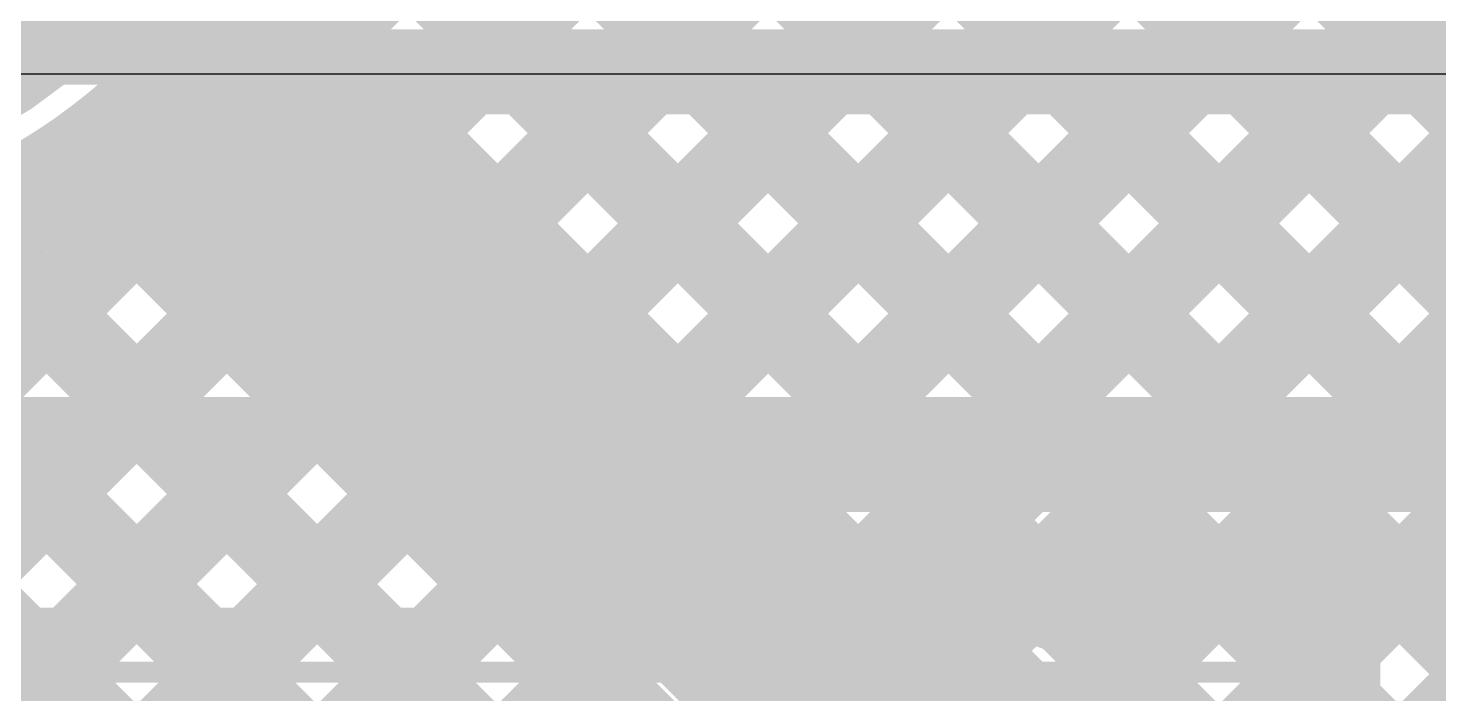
# Model space of a CAD drawing. Header units: millimetres. Extents: x 13 to 259, y -2 to 326.
# Drawn here: x 134.83 to 141.47, y 128.88 to 132.02 of the extents above; entities that cross this region are included whole.
import ezdxf

# ---------------------------------------------------------------- set-up
doc = ezdxf.new("R2010")
doc.units = ezdxf.units.MM
for name, color, linetype in [('BottomLayer', 5, 'Continuous'), ('BottomSolder', 6, 'Continuous'), ('ConnectLayer', 7, 'Continuous'), ('Mechanical14', 56, 'Continuous'), ('Mechanical34', 56, 'Continuous'), ('Mechanical8', 56, 'Continuous'), ('MidLayer1', 16, 'Continuous'), ('MidLayer2', 76, 'Continuous'), ('MidLayer3', 90, 'Continuous'), ('MidLayer4', 156, 'Continuous'), ('MidLayer5', 130, 'Continuous'), ('MidLayer6', 216, 'Continuous'), ('MultiLayer', 9, 'Continuous'), ('TopLayer', 1, 'Continuous'), ('TopOverlay', 2, 'Continuous'), ('TopSolder', 216, 'Continuous')]:
    doc.layers.add(name, color=color, linetype=linetype)

# ---------------------------------------------------------------- blocks, each defined once
blk = doc.blocks.new('SAMTEC_ASP_127797_01_185')
at = {"layer": 'Mechanical14', "const_width": 0.1}
for points in [[(-27.8892, 4.572), (-27.8892, 6.5786)], [(-27.8892, -6.5786), (-27.8892, 6.5786)], [(-26.6954, 5.4864), (-26.9494, 5.7404)], [(-26.9494, 4.572), (-26.9494, 5.7404)], [(-25.0952, 5.7404), (-26.9494, 5.7404)], [(-24.9809, 5.4864), (-26.6954, 5.4864)], [(-26.6954, -5.4864), (-26.6954, 5.4864)], [(-26.9494, 4.572), (-27.8892, 4.572)], [(-27.2542, 3.937), (-27.8892, 4.572)], [(-26.7317, 4.572), (-27.8892, 4.572)], [(-27.2542, 3.937), (-27.8892, 4.572)], [(-26.6954, 4.572), (-27.8892, 4.572)], [(-26.9494, 4.572), (-27.8892, 4.572)], [(-27.8892, 3.048), (-27.8892, 4.572)], [(-26.9494, 3.937), (-26.7317, 4.572)], [(-26.9494, 3.937), (-26.7317, 4.572)], [(-27.2542, 3.683), (-27.2542, 3.937)], [(-26.9494, 3.937), (-27.2542, 3.937)], [(-26.9494, 3.937), (-27.2542, 3.937)], [(-27.2542, 3.683), (-27.2542, 3.937)], [(-26.9494, 3.683), (-26.9494, 3.937)], [(-26.9494, 3.683), (-26.9494, 3.937)], [(-27.8892, 3.048), (-27.2542, 3.683)], [(-27.8892, 3.048), (-27.2542, 3.683)], [(-26.9494, 3.683), (-27.2542, 3.683)], [(-26.7317, 3.048), (-26.9494, 3.683)], [(-26.7317, 3.048), (-27.8892, 3.048)], [(-26.6954, 3.048), (-27.8892, 3.048)], [(-26.9494, 3.048), (-27.8892, 3.048)], [(-26.9494, 3.048), (-27.8892, 3.048)], [(-26.9494, -3.048), (-26.9494, 3.048)]]:
    blk.add_lwpolyline(points, dxfattribs=at)
at = {"layer": 'Mechanical14', "const_width": 0.05}
for points in [[(-26.9744, 5.7404, 1), (-26.9244, 5.7404, 1)], [(-26.9744, 5.7404, 1), (-26.9244, 5.7404, 1)], [(-26.9744, 5.7404, 1), (-26.9244, 5.7404, 1)], [(-26.7204, 5.4864, 1), (-26.6704, 5.4864, 1)], [(-26.7204, 5.4864, 1), (-26.6704, 5.4864, 1)], [(-26.7204, 5.4864, 1), (-26.6704, 5.4864, 1)], [(-27.9142, 4.572, 1), (-27.8642, 4.572, 1)], [(-27.9142, 4.572, 1), (-27.8642, 4.572, 1)], [(-27.9142, 4.572, 1), (-27.8642, 4.572, 1)], [(-27.9142, 4.572, 1), (-27.8642, 4.572, 1)], [(-27.9142, 4.572, 1), (-27.8642, 4.572, 1)], [(-27.9142, 4.572, 1), (-27.8642, 4.572, 1)], [(-27.9142, 4.572, 1), (-27.8642, 4.572, 1)], [(-27.9142, 4.572, 1), (-27.8642, 4.572, 1)], [(-26.9744, 4.572, 1), (-26.9244, 4.572, 1)], [(-26.9744, 4.572, 1), (-26.9244, 4.572, 1)], [(-26.9744, 4.572, 1), (-26.9244, 4.572, 1)], [(-26.7567, 4.572, 1), (-26.7067, 4.572, 1)], [(-26.7567, 4.572, 1), (-26.7067, 4.572, 1)], [(-26.7567, 4.572, 1), (-26.7067, 4.572, 1)], [(-26.7204, 4.572, 1), (-26.6704, 4.572, 1)], [(-27.2792, 3.937, 1), (-27.2292, 3.937, 1)], [(-27.2792, 3.937, 1), (-27.2292, 3.937, 1)], [(-27.2792, 3.937, 1), (-27.2292, 3.937, 1)], [(-27.2792, 3.937, 1), (-27.2292, 3.937, 1)], [(-27.2792, 3.937, 1), (-27.2292, 3.937, 1)], [(-27.2792, 3.937, 1), (-27.2292, 3.937, 1)], [(-26.9744, 3.937, 1), (-26.9244, 3.937, 1)], [(-26.9744, 3.937, 1), (-26.9244, 3.937, 1)], [(-26.9744, 3.937, 1), (-26.9244, 3.937, 1)], [(-26.9744, 3.937, 1), (-26.9244, 3.937, 1)], [(-26.9744, 3.937, 1), (-26.9244, 3.937, 1)], [(-26.9744, 3.937, 1), (-26.9244, 3.937, 1)], [(-27.2792, 3.683, 1), (-27.2292, 3.683, 1)], [(-27.2792, 3.683, 1), (-27.2292, 3.683, 1)], [(-27.2792, 3.683, 1), (-27.2292, 3.683, 1)], [(-27.2792, 3.683, 1), (-27.2292, 3.683, 1)], [(-27.2792, 3.683, 1), (-27.2292, 3.683, 1)], [(-26.9744, 3.683, 1), (-26.9244, 3.683, 1)], [(-26.9744, 3.683, 1), (-26.9244, 3.683, 1)], [(-26.9744, 3.683, 1), (-26.9244, 3.683, 1)], [(-26.9744, 3.683, 1), (-26.9244, 3.683, 1)], [(-27.9142, 3.048, 1), (-27.8642, 3.048, 1)], [(-27.9142, 3.048, 1), (-27.8642, 3.048, 1)], [(-27.9142, 3.048, 1), (-27.8642, 3.048, 1)], [(-27.9142, 3.048, 1), (-27.8642, 3.048, 1)], [(-27.9142, 3.048, 1), (-27.8642, 3.048, 1)], [(-27.9142, 3.048, 1), (-27.8642, 3.048, 1)], [(-27.9142, 3.048, 1), (-27.8642, 3.048, 1)], [(-26.9744, 3.048, 1), (-26.9244, 3.048, 1)], [(-26.9744, 3.048, 1), (-26.9244, 3.048, 1)], [(-26.9744, 3.048, 1), (-26.9244, 3.048, 1)], [(-26.7567, 3.048, 1), (-26.7067, 3.048, 1)], [(-26.7567, 3.048, 1), (-26.7067, 3.048, 1)], [(-26.7204, 3.048, 1), (-26.6704, 3.048, 1)]]:
    blk.add_lwpolyline(points, format="xyb", close=True, dxfattribs=at)
at = {"layer": 'TopOverlay', "const_width": 0.2}
for points in [[(-27.8892, 4.572), (-27.8892, 6.5786)], [(-27.8892, -2.264), (-27.8892, 6.5786)], [(-27.8892, 3.048), (-27.8892, 4.572)]]:
    blk.add_lwpolyline(points, dxfattribs=at)
at = {"layer": 'TopOverlay', "const_width": 0.1}
for points in [[(-27.9392, 4.572, 1), (-27.8392, 4.572, 1)], [(-27.9392, 4.572, 1), (-27.8392, 4.572, 1)], [(-27.9392, 3.048, 1), (-27.8392, 3.048, 1)]]:
    blk.add_lwpolyline(points, format="xyb", close=True, dxfattribs=at)
blk = doc.blocks.new('MTG270_500_187')
at = {"layer": 'BottomLayer', "const_width": 2.5}
blk.add_lwpolyline([(-1.25, 0, 1), (1.25, 0, 1)], format="xyb", close=True, dxfattribs=at)
at = {"layer": 'BottomSolder', "const_width": 2.6016}
blk.add_lwpolyline([(-1.3008, 0, 1), (1.3008, 0, 1)], format="xyb", close=True, dxfattribs=at)
at = {"layer": 'MidLayer1', "const_width": 2.5}
blk.add_lwpolyline([(-1.25, 0, 1), (1.25, 0, 1)], format="xyb", close=True, dxfattribs=at)
at = {"layer": 'MidLayer2', "const_width": 2.5}
blk.add_lwpolyline([(-1.25, 0, 1), (1.25, 0, 1)], format="xyb", close=True, dxfattribs=at)
at = {"layer": 'MidLayer3', "const_width": 2.5}
blk.add_lwpolyline([(-1.25, 0, 1), (1.25, 0, 1)], format="xyb", close=True, dxfattribs=at)
at = {"layer": 'MidLayer4', "const_width": 2.5}
blk.add_lwpolyline([(-1.25, 0, 1), (1.25, 0, 1)], format="xyb", close=True, dxfattribs=at)
at = {"layer": 'MidLayer5', "const_width": 2.5}
blk.add_lwpolyline([(-1.25, 0, 1), (1.25, 0, 1)], format="xyb", close=True, dxfattribs=at)
at = {"layer": 'MidLayer6', "const_width": 2.5}
blk.add_lwpolyline([(-1.25, 0, 1), (1.25, 0, 1)], format="xyb", close=True, dxfattribs=at)
at = {"layer": 'MultiLayer', "const_width": 2.5}
blk.add_lwpolyline([(-1.25, 0, 1), (1.25, 0, 1)], format="xyb", close=True, dxfattribs=at)
at = {"layer": 'TopLayer', "const_width": 2.5}
blk.add_lwpolyline([(-1.25, 0, 1), (1.25, 0, 1)], format="xyb", close=True, dxfattribs=at)
at = {"layer": 'TopSolder', "const_width": 2.6016}
blk.add_lwpolyline([(-1.3008, 0, 1), (1.3008, 0, 1)], format="xyb", close=True, dxfattribs=at)

msp = doc.modelspace()

# ---------------------------------------------------------------- linework, layer by layer
at = {"layer": 'ConnectLayer', "const_width": 0.4}
for points in [[(136.303, 133.8, -1.765084), (132.0312, 136.36)], [(136.303, 133.8, -0.161829), (135.7255, 132.0623)], [(135.3634, 131.6616, -0.448953), (131.0469, 132.1)], [(135.5136, 131.81, -0.431964), (131.2864, 131.81)], [(135.0623, 131.42, -0.314637), (131.7378, 131.42)], [(137.6494, 129.4, -0.199574), (137.2666, 129.5591)], [(137.6494, 129.4, -0.198912), (137.2676, 129.5582)], [(139.6069, 128.7462, -0.198913), (139.765, 128.3644)], [(139.6069, 128.7462, -0.198913), (139.765, 128.3644)]]:
    msp.add_lwpolyline(points, format="xyb", dxfattribs=at)
for points in [[(130.9259, 136.36), (135.3259, 131.96)], [(131.7744, 136.36), (138.1944, 129.94)], [(132.6229, 136.36), (139.0429, 129.94)], [(133.4715, 136.36), (139.8915, 129.94)], [(134.32, 136.36), (140.74, 129.94)], [(134.5056, 131.96), (138.9056, 136.36)], [(135.1685, 136.36), (141.5885, 129.94)], [(135.3541, 131.96), (139.7541, 136.36)], [(135.916, 131.6734), (140.6026, 136.36)], [(136.0171, 136.36), (142.4371, 129.94)], [(136.3403, 131.2491), (141.4512, 136.36)], [(136.7645, 130.8249), (142.2997, 136.36)], [(136.8656, 136.36), (143.2856, 129.94)], [(137.1888, 130.4006), (143.1482, 136.36)], [(137.6131, 129.9763), (143.9968, 136.36)], [(138.4253, 129.94), (144.8453, 136.36)], [(139.2738, 129.94), (145.6938, 136.36)], [(140.1223, 129.94), (146.5423, 136.36)], [(140.9709, 129.94), (147.3909, 136.36)], [(133.3275, 129.0849), (139.5058, 135.2632)], [(136.0157, 131.773), (139.5058, 135.2632)], [(126.6955, 119.9072), (141.8489, 135.0607)], [(137.2885, 130.5003), (141.8489, 135.0607)], [(138.2888, 134.9368), (144.6238, 128.6018)], [(138.2888, 134.9368), (144.6238, 128.6018)], [(132.78, 123.4462), (144.2443, 134.9105)], [(138.5613, 129.2275), (144.2443, 134.9105)], [(136.2291, 134.4509), (145.4682, 125.2118)], [(136.2291, 134.4509), (145.4682, 125.2118)], [(136.2914, 133.5401), (147.8533, 121.9782)], [(136.2914, 133.5401), (147.8533, 121.9782)], [(132.6013, 127.5102), (138.3682, 133.2771)], [(136.4399, 131.3488), (138.3682, 133.2771)], [(132.7814, 120.902), (145.1127, 133.2333)], [(139.8341, 127.9547), (145.1127, 133.2333)], [(133.8744, 126.2376), (140.6349, 132.9982)], [(137.7127, 130.076), (140.6349, 132.9982)], [(136.1406, 132.8424), (145.6364, 123.3465)], [(136.1406, 132.8424), (145.6364, 123.3465)], [(137.6874, 127.5051), (142.9818, 132.7995)], [(138.9855, 128.8032), (142.9818, 132.7995)], [(139.5422, 132.8349), (144.1118, 128.2652)], [(139.5422, 132.8349), (144.1118, 128.2652)], [(132.7705, 126.8308), (138.6085, 132.6688)], [(136.8642, 130.9245), (138.6085, 132.6688)], [(138.9604, 126.2325), (145.3804, 132.6525)], [(140.2583, 127.5304), (145.3804, 132.6525)], [(134.0364, 125.5511), (141.0518, 132.5665)], [(137.8419, 126.8111), (143.5697, 132.5388)], [(138.137, 129.6517), (141.0518, 132.5665)], [(138.9935, 132.535), (145.6987, 125.8298)], [(138.9935, 132.535), (145.6987, 125.8298)], [(139.4098, 128.3789), (143.5697, 132.5388)], [(135.8661, 132.2683), (144.56, 123.5744)], [(135.8661, 132.2683), (144.56, 123.5744)], [(135.7462, 132.0425), (140.5309, 127.2578)], [(126.6747, 131.96), (135.6294, 131.96)], [(135.6294, 131.96), (137.6494, 129.94)], [(132.6013, 127.5102), (136.9012, 131.81)], [(132.9921, 127.0524), (137.7497, 131.81)], [(133.3275, 129.0849), (136.0526, 131.81)], [(133.4163, 126.6281), (138.5982, 131.81)], [(133.8744, 126.2376), (139.4468, 131.81)], [(134.0753, 125.59), (140.2953, 131.81)], [(134.6281, 125.2943), (141.1438, 131.81)], [(135.5136, 131.81), (146.05, 131.81)], [(135.9008, 124.0215), (143.6894, 131.81)], [(136.3244, 131.81), (144.56, 123.5744)], [(137.1729, 131.81), (145.6364, 123.3465)], [(137.6874, 127.5051), (141.9923, 131.81)], [(137.8419, 126.8111), (142.8409, 131.81)], [(138.0215, 131.81), (146.05, 123.7814)], [(138.87, 131.81), (145.4682, 125.2118)], [(138.9604, 126.2325), (144.5379, 131.81)], [(139.7185, 131.81), (145.6987, 125.8298)], [(140.5671, 131.81), (144.1118, 128.2652)], [(141.4156, 131.81), (144.6238, 128.6018)], [(135.4952, 131.7907), (143.6756, 123.6103)], [(135.4952, 131.7907), (143.6756, 123.6103)], [(135.3634, 131.6616), (140.15, 126.875)], [(135.0357, 131.4017), (143.1997, 123.2377)], [(135.0357, 131.4017), (138.8716, 127.5658)], [(135.0357, 131.4017), (143.1997, 123.2377)], [(135.0357, 131.4016), (138.8715, 127.5658)], [(135.0623, 131.42), (135.4057, 131.42)], [(135.4057, 131.42), (137.2666, 129.5591)], [(133.3275, 129.0848), (135.6339, 131.3912)], [(133.3275, 129.085), (135.5342, 131.2916)], [(134.4824, 131.1063), (138.1374, 127.4514)], [(134.4825, 131.1064), (143.6361, 121.9527)], [(134.4825, 131.1064), (138.1374, 127.4514)], [(134.4825, 131.1064), (143.6361, 121.9527)], [(132.6013, 127.5101), (136.0581, 130.9669)], [(132.723, 130.9771), (135.8, 127.9)], [(132.6013, 127.5102), (135.9584, 130.8673)], [(132.9614, 130.9303), (136.7255, 127.1662)], [(132.9614, 130.9303), (137.5887, 126.303)], [(132.9615, 130.9303), (136.7255, 127.1663)], [(132.9615, 130.9303), (136.7255, 127.1663)], [(133.8136, 130.9266), (137.1233, 127.617)], [(133.8137, 130.9266), (137.1233, 127.617)], [(133.8137, 130.9266), (139.225, 125.5152)], [(133.8137, 130.9266), (137.1233, 127.617)], [(133.5794, 127.6397), (136.4824, 130.5427)], [(133.5793, 127.6397), (136.3827, 130.443)], [(134.0485, 127.2602), (136.9067, 130.1184)], [(134.0485, 127.2603), (136.807, 130.0188)], [(137.6494, 129.94), (145.9263, 129.94)], [(133.8744, 126.2376), (137.3309, 129.6941)], [(133.8743, 126.2376), (137.2312, 129.5945)], [(134.0364, 125.5512), (137.8852, 129.4)], [(137.6494, 129.4), (138.1894, 129.4)], [(137.8859, 129.4), (139.2251, 128.0608)], [(138.1894, 129.4), (139.2251, 128.3644)], [(138.9531, 129.4), (142.1357, 129.4)], [(138.9531, 129.4), (139.6069, 128.7462)], [(139.2677, 129.0854), (139.5823, 129.4)], [(139.5829, 129.4), (141.985, 126.9979)], [(139.6824, 128.6515), (140.4309, 129.4)], [(139.765, 127.8857), (141.2794, 129.4)], [(139.765, 127.0371), (142.1279, 129.4)], [(140.4315, 129.4), (141.985, 127.8464)], [(141.28, 129.4), (141.985, 128.695)], [(134.0364, 125.5511), (137.7552, 129.2699)], [(134.0499, 124.7162), (138.4616, 129.1278)], [(133.5794, 127.6397), (134.8199, 128.8802)], [(134.05, 124.7161), (138.1794, 128.8456)], [(132.6074, 122.4251), (138.8859, 128.7036)]]:
    msp.add_lwpolyline(points, dxfattribs=at)
at = {"layer": 'ConnectLayer', "const_width": 0.2}
for points in [[(135.6255, 132.0623, 1), (135.8255, 132.0623, 1)], [(135.6462, 132.0425, 1), (135.8462, 132.0425, 1)], [(135.2259, 131.96, 1), (135.4259, 131.96, 1)], [(135.2541, 131.96, 1), (135.4541, 131.96, 1)], [(135.5294, 131.96, 1), (135.7294, 131.96, 1)], [(135.5294, 131.96, 1), (135.7294, 131.96, 1)], [(135.4136, 131.81, 1), (135.6136, 131.81, 1)], [(135.4136, 131.81, 1), (135.6136, 131.81, 1)], [(135.9526, 131.81, 1), (136.1526, 131.81, 1)], [(136.2244, 131.81, 1), (136.4244, 131.81, 1)], [(136.8012, 131.81, 1), (137.0012, 131.81, 1)], [(137.0729, 131.81, 1), (137.2729, 131.81, 1)], [(137.6497, 131.81, 1), (137.8497, 131.81, 1)], [(137.9215, 131.81, 1), (138.1215, 131.81, 1)], [(138.4982, 131.81, 1), (138.6982, 131.81, 1)], [(138.77, 131.81, 1), (138.97, 131.81, 1)], [(139.3468, 131.81, 1), (139.5468, 131.81, 1)], [(139.6185, 131.81, 1), (139.8185, 131.81, 1)], [(140.1953, 131.81, 1), (140.3953, 131.81, 1)], [(140.4671, 131.81, 1), (140.6671, 131.81, 1)], [(141.0438, 131.81, 1), (141.2438, 131.81, 1)], [(141.3156, 131.81, 1), (141.5156, 131.81, 1)], [(135.3952, 131.7907, 1), (135.5952, 131.7907, 1)], [(135.3952, 131.7907, 1), (135.5952, 131.7907, 1)], [(135.9157, 131.773, 1), (136.1157, 131.773, 1)], [(135.816, 131.6734, 1), (136.016, 131.6734, 1)], [(135.2634, 131.6616, 1), (135.4634, 131.6616, 1)], [(135.2634, 131.6616, 1), (135.4634, 131.6616, 1)], [(134.9357, 131.4017, 1), (135.1357, 131.4017, 1)], [(134.9357, 131.4017, 1), (135.1357, 131.4017, 1)], [(134.9357, 131.4017, 1), (135.1357, 131.4017, 1)], [(134.9357, 131.4016, 1), (135.1357, 131.4016, 1)], [(134.9623, 131.42, 1), (135.1623, 131.42, 1)], [(134.9623, 131.42, 1), (135.1623, 131.42, 1)], [(135.3057, 131.42, 1), (135.5057, 131.42, 1)], [(135.3057, 131.42, 1), (135.5057, 131.42, 1)], [(135.5339, 131.3912, 1), (135.7339, 131.3912, 1)], [(136.3399, 131.3488, 1), (136.5399, 131.3488, 1)], [(135.4342, 131.2916, 1), (135.6342, 131.2916, 1)], [(136.2403, 131.2491, 1), (136.4403, 131.2491, 1)], [(135.9581, 130.9669, 1), (136.1581, 130.9669, 1)], [(135.8584, 130.8673, 1), (136.0584, 130.8673, 1)], [(136.7642, 130.9245, 1), (136.9642, 130.9245, 1)], [(136.6645, 130.8249, 1), (136.8645, 130.8249, 1)], [(136.3824, 130.5427, 1), (136.5824, 130.5427, 1)], [(137.1885, 130.5003, 1), (137.3885, 130.5003, 1)], [(136.2827, 130.443, 1), (136.4827, 130.443, 1)], [(137.0888, 130.4006, 1), (137.2888, 130.4006, 1)], [(136.8067, 130.1184, 1), (137.0067, 130.1184, 1)], [(137.6127, 130.076, 1), (137.8127, 130.076, 1)], [(136.707, 130.0188, 1), (136.907, 130.0188, 1)], [(137.5131, 129.9763, 1), (137.7131, 129.9763, 1)], [(137.5494, 129.94, 1), (137.7494, 129.94, 1)], [(137.5494, 129.94, 1), (137.7494, 129.94, 1)], [(138.0944, 129.94, 1), (138.2944, 129.94, 1)], [(138.3253, 129.94, 1), (138.5253, 129.94, 1)], [(138.9429, 129.94, 1), (139.1429, 129.94, 1)], [(139.1738, 129.94, 1), (139.3738, 129.94, 1)], [(139.7915, 129.94, 1), (139.9915, 129.94, 1)], [(140.0223, 129.94, 1), (140.2223, 129.94, 1)], [(140.64, 129.94, 1), (140.84, 129.94, 1)], [(140.8709, 129.94, 1), (141.0709, 129.94, 1)], [(141.4885, 129.94, 1), (141.6885, 129.94, 1)], [(137.2309, 129.6941, 1), (137.4309, 129.6941, 1)], [(138.037, 129.6517, 1), (138.237, 129.6517, 1)], [(137.1312, 129.5945, 1), (137.3312, 129.5945, 1)], [(137.1666, 129.5591, 1), (137.3666, 129.5591, 1)], [(137.1666, 129.5591, 1), (137.3666, 129.5591, 1)], [(137.1676, 129.5582, 1), (137.3676, 129.5582, 1)], [(137.5494, 129.4, 1), (137.7494, 129.4, 1)], [(137.5494, 129.4, 1), (137.7494, 129.4, 1)], [(137.5494, 129.4, 1), (137.7494, 129.4, 1)], [(137.7852, 129.4, 1), (137.9852, 129.4, 1)], [(137.7859, 129.4, 1), (137.9859, 129.4, 1)], [(138.0894, 129.4, 1), (138.2894, 129.4, 1)], [(138.0894, 129.4, 1), (138.2894, 129.4, 1)], [(138.8531, 129.4, 1), (139.0531, 129.4, 1)], [(138.8531, 129.4, 1), (139.0531, 129.4, 1)], [(139.4823, 129.4, 1), (139.6823, 129.4, 1)], [(139.4829, 129.4, 1), (139.6829, 129.4, 1)], [(140.3309, 129.4, 1), (140.5309, 129.4, 1)], [(140.3315, 129.4, 1), (140.5315, 129.4, 1)], [(141.1794, 129.4, 1), (141.3794, 129.4, 1)], [(141.18, 129.4, 1), (141.38, 129.4, 1)], [(137.6552, 129.2699, 1), (137.8552, 129.2699, 1)], [(138.4613, 129.2275, 1), (138.6613, 129.2275, 1)], [(138.3616, 129.1278, 1), (138.5616, 129.1278, 1)], [(139.1677, 129.0854, 1), (139.3677, 129.0854, 1)], [(134.7199, 128.8802, 1), (134.9199, 128.8802, 1)], [(138.0794, 128.8456, 1), (138.2794, 128.8456, 1)], [(138.8855, 128.8032, 1), (139.0855, 128.8032, 1)], [(139.5069, 128.7462, 1), (139.7069, 128.7462, 1)], [(139.5069, 128.7462, 1), (139.7069, 128.7462, 1)], [(139.5069, 128.7462, 1), (139.7069, 128.7462, 1)], [(138.7859, 128.7036, 1), (138.9859, 128.7036, 1)]]:
    msp.add_lwpolyline(points, format="xyb", close=True, dxfattribs=at)
at = {"layer": 'Mechanical34', "const_width": 0.1}
msp.add_lwpolyline([(81.225, 131.8), (146.8, 131.8)], dxfattribs=at)
at = {"layer": 'Mechanical8', "const_width": 0.1}
msp.add_lwpolyline([(136.3, 133.8, 1), (130.5, 133.8, 1)], format="xyb", close=True, dxfattribs=at)
at = {"layer": 'MidLayer2', "const_width": 0.2}
for points in [[(131.64, 131.06), (136.5051, 131.06)], [(136.5051, 131.06), (142.975, 124.5901)]]:
    msp.add_lwpolyline(points, dxfattribs=at)
at = {"layer": 'MidLayer2', "const_width": 0.1}
msp.add_lwpolyline([(136.4551, 131.06, 1), (136.5551, 131.06, 1)], format="xyb", close=True, dxfattribs=at)
msp.add_lwpolyline([(136.4551, 131.06, 1), (136.5551, 131.06, 1)], format="xyb", close=True, dxfattribs=at)
at = {"layer": 'TopLayer'}
msp.add_line((81.225, 131.8), (146.775, 131.8), dxfattribs=at)

# ---------------------------------------------------------------- block references
msp.add_blockref('MTG270_500_187', (133.4, 133.8))
at = {"rotation": 270}
msp.add_blockref('SAMTEC_ASP_127797_01_185', (135.4, 102.2907), dxfattribs=at)

doc.saveas('drawing.dxf')
